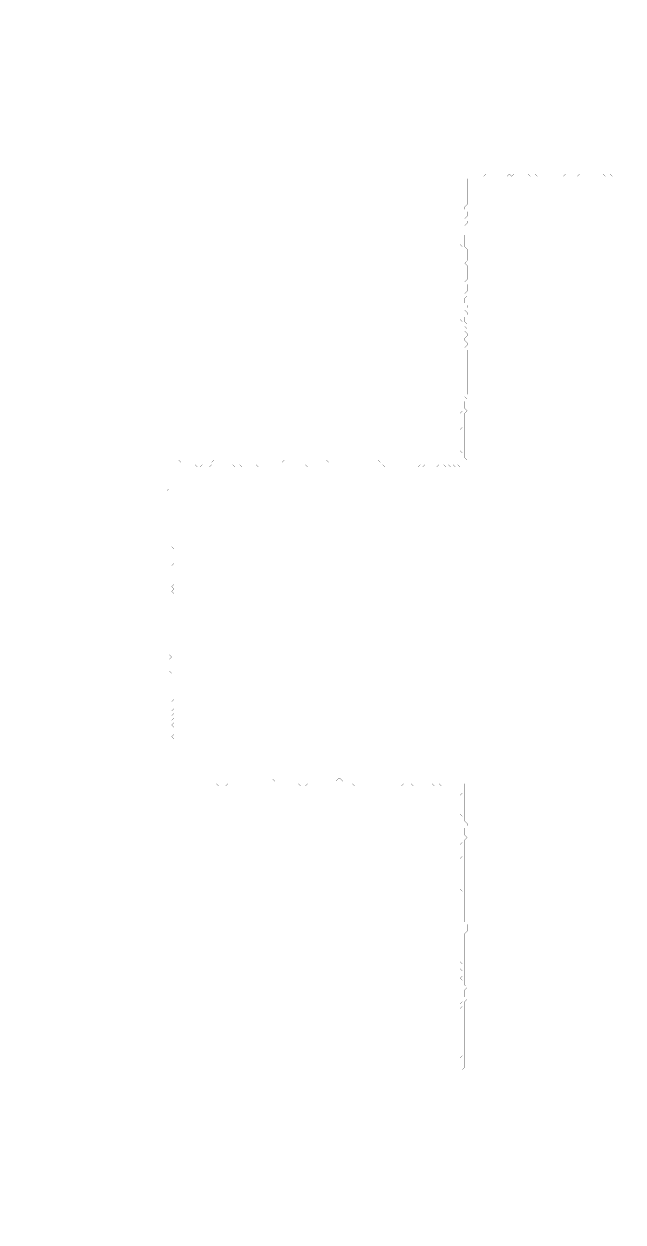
# Model space of a CAD drawing. Header units: metres. Extents: x 0 to 4912, y -4912 to 0.
# Drawn here: x 0 to 2456, y -4912 to 0 of the extents above; entities that cross this region are included whole.
import ezdxf

# ---------------------------------------------------------------- set-up
doc = ezdxf.new("R2010")
doc.units = ezdxf.units.M
doc.layers.add('conductor', color=1, linetype='Continuous')
doc.layers.add('substrate', color=5, linetype='Continuous')

msp = doc.modelspace()

# ---------------------------------------------------------------- linework, layer by layer
at = {"layer": 'conductor', "const_width": 0.5}
msp.add_lwpolyline([(2460.5, -615.1), (2450.9, -615.1), (2441.3, -615.1), (2431.7, -615.1), (2422.1, -615.1), (2412.4, -624.7), (2402.8, -615.1), (2393.2, -624.7), (2383.6, -624.7), (2374, -615.1), (2364.4, -615.1), (2354.8, -615.1), (2345.2, -615.1), (2335.6, -615.1), (2325.9, -615.1), (2316.3, -615.1), (2306.7, -615.1), (2297.1, -615.1), (2287.5, -615.1), (2277.9, -615.1), (2268.3, -624.7), (2258.7, -624.7), (2249.1, -624.7), (2239.4, -624.7), (2229.8, -624.7), (2220.2, -615.1), (2210.6, -624.7), (2201, -624.7), (2191.4, -624.7), (2181.8, -624.7), (2172.2, -624.7), (2162.5, -624.7), (2152.9, -624.7), (2143.3, -615.1), (2133.7, -615.1), (2124.1, -615.1), (2114.5, -615.1), (2104.9, -624.7), (2095.3, -615.1), (2085.7, -615.1), (2076, -624.7), (2066.4, -615.1), (2056.8, -615.1), (2047.2, -615.1), (2037.6, -615.1), (2028, -615.1), (2018.4, -615.1), (2008.8, -615.1), (1999.2, -624.7), (1989.5, -615.1), (1979.9, -624.7), (1970.3, -624.7), (1960.7, -624.7), (1951.1, -624.7), (1941.5, -624.7), (1931.9, -624.7), (1922.3, -624.7), (1912.7, -624.7), (1903, -615.1), (1893.4, -615.1), (1883.8, -624.7), (1874.2, -624.7), (1864.6, -624.7), (1855, -624.7), (1845.4, -624.7), (1835.8, -624.7), (1826.2, -634.3), (1816.5, -634.3), (1816.5, -644), (1816.5, -653.6), (1816.5, -663.2), (1816.5, -672.8), (1816.5, -682.4), (1816.5, -692), (1816.5, -701.6), (1816.5, -711.2), (1816.5, -720.8), (1816.5, -730.5), (1816.5, -740.1), (1806.9, -749.7), (1806.9, -759.3), (1816.5, -768.9), (1816.5, -778.5), (1816.5, -788.1), (1806.9, -797.7), (1816.5, -807.4), (1816.5, -817), (1806.9, -826.6), (1816.5, -836.2), (1806.9, -845.8), (1816.5, -855.4), (1806.9, -865), (1806.9, -874.6), (1806.9, -884.2), (1806.9, -893.9), (1806.9, -903.5), (1806.9, -913.1), (1816.5, -922.7), (1816.5, -932.3), (1816.5, -941.9), (1816.5, -951.5), (1816.5, -961.1), (1816.5, -970.7), (1806.9, -980.4), (1816.5, -990), (1816.5, -999.6), (1816.5, -1009.2), (1816.5, -1018.8), (1816.5, -1028.4), (1816.5, -1038), (1816.5, -1047.6), (1806.9, -1057.2), (1816.5, -1066.9), (1816.5, -1076.5), (1816.5, -1086.1), (1816.5, -1095.7), (1806.9, -1105.3), (1816.5, -1114.9), (1806.9, -1124.5), (1806.9, -1134.1), (1806.9, -1143.7), (1816.5, -1153.4), (1816.5, -1163), (1806.9, -1172.6), (1816.5, -1182.2), (1816.5, -1191.8), (1806.9, -1201.4), (1806.9, -1211), (1806.9, -1220.6), (1816.5, -1230.2), (1806.9, -1239.9), (1816.5, -1249.5), (1806.9, -1259.1), (1816.5, -1268.7), (1816.5, -1278.3), (1806.9, -1287.9), (1806.9, -1297.5), (1816.5, -1307.1), (1816.5, -1316.8), (1806.9, -1326.4), (1816.5, -1336), (1816.5, -1345.6), (1816.5, -1355.2), (1816.5, -1364.8), (1816.5, -1374.4), (1816.5, -1384), (1816.5, -1393.6), (1816.5, -1403.3), (1816.5, -1412.9), (1816.5, -1422.5), (1816.5, -1432.1), (1816.5, -1441.7), (1816.5, -1451.3), (1816.5, -1460.9), (1816.5, -1470.5), (1816.5, -1480.1), (1816.5, -1489.8), (1816.5, -1499.4), (1816.5, -1509), (1816.5, -1518.6), (1806.9, -1528.2), (1816.5, -1537.8), (1806.9, -1547.4), (1806.9, -1557), (1806.9, -1566.6), (1806.9, -1576.3), (1816.5, -1585.9), (1806.9, -1595.5), (1806.9, -1605.1), (1806.9, -1614.7), (1806.9, -1624.3), (1806.9, -1633.9), (1806.9, -1643.5), (1806.9, -1653.1), (1806.9, -1662.8), (1806.9, -1672.4), (1806.9, -1682), (1806.9, -1691.6), (1806.9, -1701.2), (1806.9, -1710.8), (1806.9, -1720.4), (1806.9, -1730), (1806.9, -1739.7), (1806.9, -1749.3), (1806.9, -1758.9), (1806.9, -1768.5), (1806.9, -1778.1), (1816.5, -1787.7), (1806.9, -1797.3), (1797.3, -1806.9), (1787.7, -1816.5), (1778.1, -1806.9), (1768.5, -1816.5), (1758.9, -1806.9), (1749.3, -1816.5), (1739.7, -1806.9), (1730, -1816.5), (1720.4, -1806.9), (1710.8, -1816.5), (1701.2, -1806.9), (1691.6, -1816.5), (1682, -1806.9), (1672.4, -1806.9), (1662.8, -1806.9), (1653.1, -1806.9), (1643.5, -1806.9), (1633.9, -1816.5), (1624.3, -1806.9), (1614.7, -1816.5), (1605.1, -1806.9), (1595.5, -1806.9), (1585.9, -1806.9), (1576.3, -1806.9), (1566.6, -1806.9), (1557, -1806.9), (1547.4, -1806.9), (1537.8, -1806.9), (1528.2, -1806.9), (1518.6, -1806.9), (1509, -1806.9), (1499.4, -1806.9), (1489.8, -1806.9), (1480.1, -1816.5), (1470.5, -1806.9), (1460.9, -1806.9), (1451.3, -1806.9), (1441.7, -1806.9), (1432.1, -1806.9), (1422.5, -1806.9), (1412.9, -1806.9), (1403.3, -1816.5), (1393.6, -1806.9), (1384, -1806.9), (1374.4, -1806.9), (1364.8, -1806.9), (1355.2, -1806.9), (1345.6, -1806.9), (1336, -1806.9), (1326.4, -1806.9), (1316.8, -1806.9), (1307.1, -1806.9), (1297.5, -1806.9), (1287.9, -1806.9), (1278.3, -1806.9), (1268.7, -1806.9), (1259.1, -1806.9), (1249.5, -1806.9), (1239.9, -1806.9), (1230.2, -1806.9), (1220.6, -1806.9), (1211, -1806.9), (1201.4, -1806.9), (1191.8, -1806.9), (1182.2, -1816.5), (1172.6, -1816.5), (1163, -1816.5), (1153.4, -1806.9), (1143.7, -1806.9), (1134.1, -1816.5), (1124.5, -1816.5), (1114.9, -1816.5), (1105.3, -1816.5), (1095.7, -1816.5), (1086.1, -1806.9), (1076.5, -1806.9), (1066.9, -1806.9), (1057.2, -1806.9), (1047.6, -1806.9), (1038, -1806.9), (1028.4, -1806.9), (1018.8, -1806.9), (1009.2, -1806.9), (999.6, -1806.9), (990, -1806.9), (980.4, -1806.9), (970.7, -1806.9), (961.1, -1816.5), (951.5, -1806.9), (941.9, -1816.5), (932.3, -1816.5), (922.7, -1816.5), (913.1, -1816.5), (903.5, -1816.5), (893.9, -1816.5), (884.2, -1806.9), (874.6, -1816.5), (865, -1816.5), (855.4, -1806.9), (845.8, -1816.5), (836.2, -1816.5), (826.6, -1816.5), (817, -1816.5), (807.4, -1816.5), (797.7, -1816.5), (788.1, -1816.5), (778.5, -1806.9), (768.9, -1806.9), (759.3, -1816.5), (749.7, -1806.9), (740.1, -1806.9), (730.5, -1806.9), (720.8, -1816.5), (711.2, -1816.5), (701.6, -1806.9), (692, -1806.9), (682.4, -1806.9), (672.8, -1806.9), (663.2, -1806.9), (653.6, -1806.9), (644, -1806.9), (634.3, -1806.9), (624.7, -1806.9), (615.1, -1806.9), (615.1, -1816.5), (605.5, -1826.2), (605.5, -1835.8), (605.5, -1845.4), (605.5, -1855), (605.5, -1864.6), (605.5, -1874.2), (605.5, -1883.8), (605.5, -1893.4), (605.5, -1903), (615.1, -1912.7), (615.1, -1922.3), (615.1, -1931.9), (615.1, -1941.5), (615.1, -1951.1), (615.1, -1960.7), (615.1, -1970.3), (615.1, -1979.9), (615.1, -1989.5), (615.1, -1999.2), (615.1, -2008.8), (615.1, -2018.4), (615.1, -2028), (615.1, -2037.6), (615.1, -2047.2), (615.1, -2056.8), (615.1, -2066.4), (615.1, -2076), (615.1, -2085.7), (615.1, -2095.3), (615.1, -2104.9), (615.1, -2114.5), (615.1, -2124.1), (615.1, -2133.7), (605.5, -2143.3), (615.1, -2152.9), (615.1, -2162.5), (605.5, -2172.2), (605.5, -2181.8), (605.5, -2191.4), (605.5, -2201), (615.1, -2210.6), (605.5, -2220.2), (615.1, -2229.8), (615.1, -2239.4), (615.1, -2249.1), (615.1, -2258.7), (615.1, -2268.3), (615.1, -2277.9), (615.1, -2287.5), (615.1, -2297.1), (605.5, -2306.7), (615.1, -2316.3), (605.5, -2325.9), (615.1, -2335.6), (615.1, -2345.2), (615.1, -2354.8), (615.1, -2364.4), (615.1, -2374), (615.1, -2383.6), (615.1, -2393.2), (615.1, -2402.8), (615.1, -2412.4), (615.1, -2422.1), (615.1, -2431.7), (615.1, -2441.3), (615.1, -2450.9), (615.1, -2460.5), (615.1, -2470.1), (615.1, -2479.7), (615.1, -2489.3), (615.1, -2498.9), (615.1, -2508.6), (615.1, -2518.2), (615.1, -2527.8), (615.1, -2537.4), (615.1, -2547), (615.1, -2556.6), (615.1, -2566.2), (615.1, -2575.8), (615.1, -2585.4), (615.1, -2595.1), (615.1, -2604.7), (615.1, -2614.3), (615.1, -2623.9), (615.1, -2633.5), (615.1, -2643.1), (615.1, -2652.7), (615.1, -2662.3), (615.1, -2671.9), (615.1, -2681.6), (615.1, -2691.2), (615.1, -2700.8), (615.1, -2710.4), (615.1, -2720), (615.1, -2729.6), (615.1, -2739.2), (615.1, -2748.8), (615.1, -2758.5), (615.1, -2768.1), (605.5, -2777.7), (605.5, -2787.3), (605.5, -2796.9), (615.1, -2806.5), (605.5, -2816.1), (615.1, -2825.7), (605.5, -2835.3), (615.1, -2845), (605.5, -2854.6), (615.1, -2864.2), (605.5, -2873.8), (615.1, -2883.4), (615.1, -2893), (615.1, -2902.6), (615.1, -2912.2), (605.5, -2921.8), (615.1, -2931.5), (615.1, -2941.1), (615.1, -2950.7), (615.1, -2960.3), (615.1, -2969.9), (615.1, -2979.5), (615.1, -2989.1), (615.1, -2998.7), (615.1, -3008.3), (615.1, -3018), (615.1, -3027.6), (615.1, -3037.2), (615.1, -3046.8), (615.1, -3056.4), (615.1, -3066), (615.1, -3075.6), (615.1, -3085.2), (615.1, -3094.8), (624.7, -3104.5), (634.3, -3104.5), (644, -3104.5), (653.6, -3104.5), (663.2, -3104.5), (672.8, -3104.5), (682.4, -3104.5), (692, -3104.5), (701.6, -3104.5), (711.2, -3104.5), (720.8, -3104.5), (730.5, -3104.5), (740.1, -3104.5), (749.7, -3104.5), (759.3, -3104.5), (768.9, -3104.5), (778.5, -3104.5), (788.1, -3104.5), (797.7, -3104.5), (807.4, -3104.5), (817, -3104.5), (826.6, -3104.5), (836.2, -3104.5), (845.8, -3104.5), (855.4, -3104.5), (865, -3104.5), (874.6, -3104.5), (884.2, -3104.5), (893.9, -3104.5), (903.5, -3104.5), (913.1, -3104.5), (922.7, -3104.5), (932.3, -3104.5), (941.9, -3104.5), (951.5, -3104.5), (961.1, -3104.5), (970.7, -3104.5), (980.4, -3104.5), (990, -3104.5), (999.6, -3104.5), (1009.2, -3104.5), (1018.8, -3094.8), (1028.4, -3104.5), (1038, -3104.5), (1047.6, -3104.5), (1057.2, -3104.5), (1066.9, -3104.5), (1076.5, -3104.5), (1086.1, -3104.5), (1095.7, -3104.5), (1105.3, -3104.5), (1114.9, -3104.5), (1124.5, -3104.5), (1134.1, -3104.5), (1143.7, -3104.5), (1153.4, -3104.5), (1163, -3104.5), (1172.6, -3104.5), (1182.2, -3104.5), (1191.8, -3104.5), (1201.4, -3104.5), (1211, -3104.5), (1220.6, -3104.5), (1230.2, -3104.5), (1239.9, -3104.5), (1249.5, -3104.5), (1259.1, -3104.5), (1268.7, -3104.5), (1278.3, -3104.5), (1287.9, -3094.8), (1297.5, -3094.8), (1307.1, -3104.5), (1316.8, -3104.5), (1326.4, -3104.5), (1336, -3104.5), (1345.6, -3104.5), (1355.2, -3104.5), (1364.8, -3104.5), (1374.4, -3104.5), (1384, -3104.5), (1393.6, -3104.5), (1403.3, -3104.5), (1412.9, -3104.5), (1422.5, -3104.5), (1432.1, -3104.5), (1441.7, -3104.5), (1451.3, -3104.5), (1460.9, -3104.5), (1470.5, -3104.5), (1480.1, -3104.5), (1489.8, -3104.5), (1499.4, -3104.5), (1509, -3104.5), (1518.6, -3104.5), (1528.2, -3104.5), (1537.8, -3104.5), (1547.4, -3104.5), (1557, -3104.5), (1566.6, -3104.5), (1576.3, -3104.5), (1585.9, -3104.5), (1595.5, -3104.5), (1605.1, -3104.5), (1614.7, -3104.5), (1624.3, -3104.5), (1633.9, -3104.5), (1643.5, -3104.5), (1653.1, -3104.5), (1662.8, -3104.5), (1672.4, -3104.5), (1682, -3104.5), (1691.6, -3104.5), (1701.2, -3104.5), (1710.8, -3104.5), (1720.4, -3104.5), (1730, -3104.5), (1739.7, -3104.5), (1749.3, -3104.5), (1758.9, -3104.5), (1768.5, -3104.5), (1778.1, -3104.5), (1787.7, -3104.5), (1797.3, -3104.5), (1806.9, -3114.1), (1806.9, -3123.7), (1806.9, -3133.3), (1806.9, -3142.9), (1806.9, -3152.5), (1806.9, -3162.1), (1806.9, -3171.7), (1806.9, -3181.3), (1806.9, -3191), (1806.9, -3200.6), (1806.9, -3210.2), (1806.9, -3219.8), (1806.9, -3229.4), (1806.9, -3239), (1806.9, -3248.6), (1806.9, -3258.2), (1806.9, -3267.9), (1816.5, -3277.5), (1816.5, -3287.1), (1806.9, -3296.7), (1806.9, -3306.3), (1806.9, -3315.9), (1806.9, -3325.5), (1816.5, -3335.1), (1806.9, -3344.7), (1806.9, -3354.4), (1806.9, -3364), (1806.9, -3373.6), (1806.9, -3383.2), (1806.9, -3392.8), (1806.9, -3402.4), (1806.9, -3412), (1806.9, -3421.6), (1806.9, -3431.2), (1806.9, -3440.9), (1806.9, -3450.5), (1806.9, -3460.1), (1806.9, -3469.7), (1806.9, -3479.3), (1806.9, -3488.9), (1806.9, -3498.5), (1806.9, -3508.1), (1806.9, -3517.7), (1806.9, -3527.4), (1806.9, -3537), (1806.9, -3546.6), (1806.9, -3556.2), (1806.9, -3565.8), (1806.9, -3575.4), (1806.9, -3585), (1806.9, -3594.6), (1806.9, -3604.2), (1806.9, -3613.9), (1806.9, -3623.5), (1806.9, -3633.1), (1806.9, -3642.7), (1806.9, -3652.3), (1806.9, -3661.9), (1806.9, -3671.5), (1806.9, -3681.1), (1816.5, -3690.8), (1816.5, -3700.4), (1816.5, -3710), (1816.5, -3719.6), (1806.9, -3729.2), (1806.9, -3738.8), (1806.9, -3748.4), (1806.9, -3758), (1806.9, -3767.6), (1806.9, -3777.3), (1806.9, -3786.9), (1806.9, -3796.5), (1806.9, -3806.1), (1806.9, -3815.7), (1806.9, -3825.3), (1806.9, -3834.9), (1806.9, -3844.5), (1806.9, -3854.1), (1806.9, -3863.8), (1806.9, -3873.4), (1806.9, -3883), (1806.9, -3892.6), (1806.9, -3902.2), (1806.9, -3911.8), (1806.9, -3921.4), (1806.9, -3931), (1806.9, -3940.6), (1816.5, -3950.3), (1806.9, -3959.9), (1806.9, -3969.5), (1806.9, -3979.1), (1806.9, -3988.7), (1816.5, -3998.3), (1806.9, -4007.9), (1806.9, -4017.5), (1806.9, -4027.1), (1806.9, -4036.8), (1806.9, -4046.4), (1806.9, -4056), (1806.9, -4065.6), (1806.9, -4075.2), (1806.9, -4084.8), (1806.9, -4094.4), (1806.9, -4104), (1806.9, -4113.6), (1806.9, -4123.3), (1806.9, -4132.9), (1806.9, -4142.5), (1806.9, -4152.1), (1806.9, -4161.7), (1806.9, -4171.3), (1806.9, -4180.9), (1806.9, -4190.5), (1806.9, -4200.2), (1806.9, -4209.8), (1806.9, -4219.4), (1806.9, -4229), (1806.9, -4238.6), (1806.9, -4248.2), (1806.9, -4257.8), (1806.9, -4267.4), (1806.9, -4277), (1797.3, -4286.7), (1806.9, -4296.3), (1816.5, -4296.3), (1826.2, -4296.3), (1835.8, -4296.3), (1845.4, -4296.3), (1855, -4296.3), (1864.6, -4296.3), (1874.2, -4296.3), (1883.8, -4296.3), (1893.4, -4296.3), (1903, -4296.3), (1912.7, -4296.3), (1922.3, -4296.3), (1931.9, -4296.3), (1941.5, -4296.3), (1951.1, -4296.3), (1960.7, -4296.3), (1970.3, -4296.3), (1979.9, -4296.3), (1989.5, -4296.3), (1999.2, -4296.3), (2008.8, -4296.3), (2018.4, -4296.3), (2028, -4296.3), (2037.6, -4296.3), (2047.2, -4296.3), (2056.8, -4296.3), (2066.4, -4296.3), (2076, -4296.3), (2085.7, -4296.3), (2095.3, -4296.3), (2104.9, -4296.3), (2114.5, -4296.3), (2124.1, -4296.3), (2133.7, -4296.3), (2143.3, -4296.3), (2152.9, -4296.3), (2162.5, -4296.3), (2172.2, -4296.3), (2181.8, -4296.3), (2191.4, -4296.3), (2201, -4296.3), (2210.6, -4296.3), (2220.2, -4296.3), (2229.8, -4296.3), (2239.4, -4296.3), (2249.1, -4296.3), (2258.7, -4296.3), (2268.3, -4296.3), (2277.9, -4296.3), (2287.5, -4296.3), (2297.1, -4296.3), (2306.7, -4296.3), (2316.3, -4296.3), (2325.9, -4296.3), (2335.6, -4296.3), (2345.2, -4296.3), (2354.8, -4296.3), (2364.4, -4296.3), (2374, -4296.3), (2383.6, -4296.3), (2393.2, -4296.3), (2402.8, -4296.3), (2412.4, -4296.3), (2422.1, -4296.3), (2431.7, -4296.3), (2441.3, -4296.3), (2450.9, -4296.3), (2460.5, -4296.3)], dxfattribs=at)
at = {"layer": 'substrate', "const_width": 0.5}
for points in [[(2460.5, 0), (2450.9, 0), (2441.3, 0), (2431.7, 0), (2422.1, 0), (2412.4, 0), (2402.8, 0), (2393.2, 0), (2383.6, 0), (2374, 0), (2364.4, 0), (2354.8, 0), (2345.2, 0), (2335.6, 0), (2325.9, 0), (2316.3, 0), (2306.7, 0), (2297.1, 0), (2287.5, 0), (2277.9, 0), (2268.3, 0), (2258.7, 0), (2249.1, 0), (2239.4, 0), (2229.8, 0), (2220.2, 0), (2210.6, 0), (2201, 0), (2191.4, 0), (2181.8, 0), (2172.2, 0), (2162.5, 0), (2152.9, 0), (2143.3, 0), (2133.7, 0), (2124.1, 0), (2114.5, 0), (2104.9, 0), (2095.3, 0), (2085.7, 0), (2076, 0), (2066.4, 0), (2056.8, 0), (2047.2, 0), (2037.6, 0), (2028, 0), (2018.4, 0), (2008.8, 0), (1999.2, 0), (1989.5, 0), (1979.9, 0), (1970.3, 0), (1960.7, 0), (1951.1, 0), (1941.5, 0), (1931.9, 0), (1922.3, 0), (1912.7, 0), (1903, 0), (1893.4, 0), (1883.8, 0), (1874.2, 0), (1864.6, 0), (1855, 0), (1845.4, 0), (1835.8, 0), (1826.2, 0), (1816.5, 0), (1806.9, 0), (1797.3, 0), (1787.7, 0), (1778.1, 0), (1768.5, 0), (1758.9, 0), (1749.3, 0), (1739.7, 0), (1730, 0), (1720.4, 0), (1710.8, 0), (1701.2, 0), (1691.6, 0), (1682, 0), (1672.4, 0), (1662.8, 0), (1653.1, 0), (1643.5, 0), (1633.9, 0), (1624.3, 0), (1614.7, 0), (1605.1, 0), (1595.5, 0), (1585.9, 0), (1576.3, 0), (1566.6, 0), (1557, 0), (1547.4, 0), (1537.8, 0), (1528.2, 0), (1518.6, 0), (1509, 0), (1499.4, 0), (1489.8, 0), (1480.1, 0), (1470.5, 0), (1460.9, 0), (1451.3, 0), (1441.7, 0), (1432.1, 0), (1422.5, 0), (1412.9, 0), (1403.3, 0), (1393.6, 0), (1384, 0), (1374.4, 0), (1364.8, 0), (1355.2, 0), (1345.6, 0), (1336, 0), (1326.4, 0), (1316.8, 0), (1307.1, 0), (1297.5, 0), (1287.9, 0), (1278.3, 0), (1268.7, 0), (1259.1, 0), (1249.5, 0), (1239.9, 0), (1230.2, 0), (1220.6, 0), (1211, 0), (1201.4, 0), (1191.8, 0), (1182.2, 0), (1172.6, 0), (1163, 0), (1153.4, 0), (1143.7, 0), (1134.1, 0), (1124.5, 0), (1114.9, 0), (1105.3, 0), (1095.7, 0), (1086.1, 0), (1076.5, 0), (1066.9, 0), (1057.2, 0), (1047.6, 0), (1038, 0), (1028.4, 0), (1018.8, 0), (1009.2, 0), (999.6, 0), (990, 0), (980.4, 0), (970.7, 0), (961.1, 0), (951.5, 0), (941.9, 0), (932.3, 0), (922.7, 0), (913.1, 0), (903.5, 0), (893.9, 0), (884.2, 0), (874.6, 0), (865, 0), (855.4, 0), (845.8, 0), (836.2, 0), (826.6, 0), (817, 0), (807.4, 0), (797.7, 0), (788.1, 0), (778.5, 0), (768.9, 0), (759.3, 0), (749.7, 0), (740.1, 0), (730.5, 0), (720.8, 0), (711.2, 0), (701.6, 0), (692, 0), (682.4, 0), (672.8, 0), (663.2, 0), (653.6, 0), (644, 0), (634.3, 0), (624.7, 0), (615.1, 0), (605.5, 0), (595.9, 0), (586.3, 0), (576.7, 0), (567.1, 0), (557.5, 0), (547.8, 0), (538.2, 0), (528.6, 0), (519, 0), (509.4, 0), (499.8, 0), (490.2, 0), (480.6, 0), (471, 0), (461.3, 0), (451.7, 0), (442.1, 0), (432.5, 0), (422.9, 0), (413.3, 0), (403.7, 0), (394.1, 0), (384.5, 0), (374.8, 0), (365.2, 0), (355.6, 0), (346, 0), (336.4, 0), (326.8, 0), (317.2, 0), (307.6, 0), (298, 0), (288.3, 0), (278.7, 0), (269.1, 0), (259.5, 0), (249.9, 0), (240.3, 0), (230.7, 0), (221.1, 0), (211.4, 0), (201.8, 0), (192.2, 0), (182.6, 0), (173, 0), (163.4, 0), (153.8, 0), (144.2, 0), (134.6, 0), (124.9, 0), (115.3, 0), (105.7, 0), (96.1, 0), (86.5, 0), (76.9, 0), (67.3, 0), (57.7, 0), (48.1, 0), (38.4, 0), (28.8, 0), (19.2, 0), (9.6, 0), (0, 0), (0, -9.6), (0, -19.2), (0, -28.8), (0, -38.4), (0, -48.1), (0, -57.7), (0, -67.3), (0, -76.9), (0, -86.5), (0, -96.1), (0, -105.7), (0, -115.3), (0, -124.9), (0, -134.6), (0, -144.2), (0, -153.8), (0, -163.4), (0, -173), (0, -182.6), (0, -192.2), (0, -201.8), (0, -211.4), (0, -221.1), (0, -230.7), (0, -240.3), (0, -249.9), (0, -259.5), (0, -269.1), (0, -278.7), (0, -288.3), (0, -298), (0, -307.6), (0, -317.2), (0, -326.8), (0, -336.4), (0, -346), (0, -355.6), (0, -365.2), (0, -374.8), (0, -384.5), (0, -394.1), (0, -403.7), (0, -413.3), (0, -422.9), (0, -432.5), (0, -442.1), (0, -451.7), (0, -461.3), (0, -471), (0, -480.6), (0, -490.2), (0, -499.8), (0, -509.4), (0, -519), (0, -528.6), (0, -538.2), (0, -547.8), (0, -557.5), (0, -567.1), (0, -576.7), (0, -586.3), (0, -595.9), (0, -605.5), (0, -615.1), (0, -624.7), (0, -634.3), (0, -644), (0, -653.6), (0, -663.2), (0, -672.8), (0, -682.4), (0, -692), (0, -701.6), (0, -711.2), (0, -720.8), (0, -730.5), (0, -740.1), (0, -749.7), (0, -759.3), (0, -768.9), (0, -778.5), (0, -788.1), (0, -797.7), (0, -807.4), (0, -817), (0, -826.6), (0, -836.2), (0, -845.8), (0, -855.4), (0, -865), (0, -874.6), (0, -884.2), (0, -893.9), (0, -903.5), (0, -913.1), (0, -922.7), (0, -932.3), (0, -941.9), (0, -951.5), (0, -961.1), (0, -970.7), (0, -980.4), (0, -990), (0, -999.6), (0, -1009.2), (0, -1018.8), (0, -1028.4), (0, -1038), (0, -1047.6), (0, -1057.2), (0, -1066.9), (0, -1076.5), (0, -1086.1), (0, -1095.7), (0, -1105.3), (0, -1114.9), (0, -1124.5), (0, -1134.1), (0, -1143.7), (0, -1153.4), (0, -1163), (0, -1172.6), (0, -1182.2), (0, -1191.8), (0, -1201.4), (0, -1211), (0, -1220.6), (0, -1230.2), (0, -1239.9), (0, -1249.5), (0, -1259.1), (0, -1268.7), (0, -1278.3), (0, -1287.9), (0, -1297.5), (0, -1307.1), (0, -1316.8), (0, -1326.4), (0, -1336), (0, -1345.6), (0, -1355.2), (0, -1364.8), (0, -1374.4), (0, -1384), (0, -1393.6), (0, -1403.3), (0, -1412.9), (0, -1422.5), (0, -1432.1), (0, -1441.7), (0, -1451.3), (0, -1460.9), (0, -1470.5), (0, -1480.1), (0, -1489.8), (0, -1499.4), (0, -1509), (0, -1518.6), (0, -1528.2), (0, -1537.8), (0, -1547.4), (0, -1557), (0, -1566.6), (0, -1576.3), (0, -1585.9), (0, -1595.5), (0, -1605.1), (0, -1614.7), (0, -1624.3), (0, -1633.9), (0, -1643.5), (0, -1653.1), (0, -1662.8), (0, -1672.4), (0, -1682), (0, -1691.6), (0, -1701.2), (0, -1710.8), (0, -1720.4), (0, -1730), (0, -1739.7), (0, -1749.3), (0, -1758.9), (0, -1768.5), (0, -1778.1), (0, -1787.7), (0, -1797.3), (0, -1806.9), (0, -1816.5), (0, -1826.2), (0, -1835.8), (0, -1845.4), (0, -1855), (0, -1864.6), (0, -1874.2), (0, -1883.8), (0, -1893.4), (0, -1903), (0, -1912.7), (0, -1922.3), (0, -1931.9), (0, -1941.5), (0, -1951.1), (0, -1960.7), (0, -1970.3), (0, -1979.9), (0, -1989.5), (0, -1999.2), (0, -2008.8), (0, -2018.4), (0, -2028), (0, -2037.6), (0, -2047.2), (0, -2056.8), (0, -2066.4), (0, -2076), (0, -2085.7), (0, -2095.3), (0, -2104.9), (0, -2114.5), (0, -2124.1), (0, -2133.7), (0, -2143.3), (0, -2152.9), (0, -2162.5), (0, -2172.2), (0, -2181.8), (0, -2191.4), (0, -2201), (0, -2210.6), (0, -2220.2), (0, -2229.8), (0, -2239.4), (0, -2249.1), (0, -2258.7), (0, -2268.3), (0, -2277.9), (0, -2287.5), (0, -2297.1), (0, -2306.7), (0, -2316.3), (0, -2325.9), (0, -2335.6), (0, -2345.2), (0, -2354.8), (0, -2364.4), (0, -2374), (0, -2383.6), (0, -2393.2), (0, -2402.8), (0, -2412.4), (0, -2422.1), (0, -2431.7), (0, -2441.3), (0, -2450.9), (0, -2460.5), (0, -2470.1), (0, -2479.7), (0, -2489.3), (0, -2498.9), (0, -2508.6), (0, -2518.2), (0, -2527.8), (0, -2537.4), (0, -2547), (0, -2556.6), (0, -2566.2), (0, -2575.8), (0, -2585.4), (0, -2595.1), (0, -2604.7), (0, -2614.3), (0, -2623.9), (0, -2633.5), (0, -2643.1), (0, -2652.7), (0, -2662.3), (0, -2671.9), (0, -2681.6), (0, -2691.2), (0, -2700.8), (0, -2710.4), (0, -2720), (0, -2729.6), (0, -2739.2), (0, -2748.8), (0, -2758.5), (0, -2768.1), (0, -2777.7), (0, -2787.3), (0, -2796.9), (0, -2806.5), (0, -2816.1), (0, -2825.7), (0, -2835.3), (0, -2845), (0, -2854.6), (0, -2864.2), (0, -2873.8), (0, -2883.4), (0, -2893), (0, -2902.6), (0, -2912.2), (0, -2921.8), (0, -2931.5), (0, -2941.1), (0, -2950.7), (0, -2960.3), (0, -2969.9), (0, -2979.5), (0, -2989.1), (0, -2998.7), (0, -3008.3), (0, -3018), (0, -3027.6), (0, -3037.2), (0, -3046.8), (0, -3056.4), (0, -3066), (0, -3075.6), (0, -3085.2), (0, -3094.8), (0, -3104.5), (0, -3114.1), (0, -3123.7), (0, -3133.3), (0, -3142.9), (0, -3152.5), (0, -3162.1), (0, -3171.7), (0, -3181.3), (0, -3191), (0, -3200.6), (0, -3210.2), (0, -3219.8), (0, -3229.4), (0, -3239), (0, -3248.6), (0, -3258.2), (0, -3267.9), (0, -3277.5), (0, -3287.1), (0, -3296.7), (0, -3306.3), (0, -3315.9), (0, -3325.5), (0, -3335.1), (0, -3344.7), (0, -3354.4), (0, -3364), (0, -3373.6), (0, -3383.2), (0, -3392.8), (0, -3402.4), (0, -3412), (0, -3421.6), (0, -3431.2), (0, -3440.9), (0, -3450.5), (0, -3460.1), (0, -3469.7), (0, -3479.3), (0, -3488.9), (0, -3498.5), (0, -3508.1), (0, -3517.7), (0, -3527.4), (0, -3537), (0, -3546.6), (0, -3556.2), (0, -3565.8), (0, -3575.4), (0, -3585), (0, -3594.6), (0, -3604.2), (0, -3613.9), (0, -3623.5), (0, -3633.1), (0, -3642.7), (0, -3652.3), (0, -3661.9), (0, -3671.5), (0, -3681.1), (0, -3690.8), (0, -3700.4), (0, -3710), (0, -3719.6), (0, -3729.2), (0, -3738.8), (0, -3748.4), (0, -3758), (0, -3767.6), (0, -3777.3), (0, -3786.9), (0, -3796.5), (0, -3806.1), (0, -3815.7), (0, -3825.3), (0, -3834.9), (0, -3844.5), (0, -3854.1), (0, -3863.8), (0, -3873.4), (0, -3883), (0, -3892.6), (0, -3902.2), (0, -3911.8), (0, -3921.4), (0, -3931), (0, -3940.6), (0, -3950.3), (0, -3959.9), (0, -3969.5), (0, -3979.1), (0, -3988.7), (0, -3998.3), (0, -4007.9), (0, -4017.5), (0, -4027.1), (0, -4036.8), (0, -4046.4), (0, -4056), (0, -4065.6), (0, -4075.2), (0, -4084.8), (0, -4094.4), (0, -4104), (0, -4113.6), (0, -4123.3), (0, -4132.9), (0, -4142.5), (0, -4152.1), (0, -4161.7), (0, -4171.3), (0, -4180.9), (0, -4190.5), (0, -4200.2), (0, -4209.8), (0, -4219.4), (0, -4229), (0, -4238.6), (0, -4248.2), (0, -4257.8), (0, -4267.4), (0, -4277), (0, -4286.7), (0, -4296.3), (0, -4305.9), (0, -4315.5), (0, -4325.1), (0, -4334.7), (0, -4344.3), (0, -4353.9), (0, -4363.5), (0, -4373.2), (0, -4382.8), (0, -4392.4), (0, -4402), (0, -4411.6), (0, -4421.2), (0, -4430.8), (0, -4440.4), (0, -4450), (0, -4459.7), (0, -4469.3), (0, -4478.9), (0, -4488.5), (0, -4498.1), (0, -4507.7), (0, -4517.3), (0, -4526.9), (0, -4536.5), (0, -4546.2), (0, -4555.8), (0, -4565.4), (0, -4575), (0, -4584.6), (0, -4594.2), (0, -4603.8), (0, -4613.4), (0, -4623), (0, -4632.7), (0, -4642.3), (0, -4651.9), (0, -4661.5), (0, -4671.1), (0, -4680.7), (0, -4690.3), (0, -4699.9), (0, -4709.6), (0, -4719.2), (0, -4728.8), (0, -4738.4), (0, -4748), (0, -4757.6), (0, -4767.2), (0, -4776.8), (0, -4786.4), (0, -4796.1), (0, -4805.7), (0, -4815.3), (0, -4824.9), (0, -4834.5), (0, -4844.1), (0, -4853.7), (0, -4863.3), (0, -4872.9), (0, -4882.6), (0, -4892.2), (0, -4901.8), (0, -4911.4), (9.6, -4911.4), (19.2, -4911.4), (28.8, -4911.4), (38.4, -4911.4), (48.1, -4911.4), (57.7, -4911.4), (67.3, -4911.4), (76.9, -4911.4), (86.5, -4911.4), (96.1, -4911.4), (105.7, -4911.4), (115.3, -4911.4), (124.9, -4911.4), (134.6, -4911.4), (144.2, -4911.4), (153.8, -4911.4), (163.4, -4911.4), (173, -4911.4), (182.6, -4911.4), (192.2, -4911.4), (201.8, -4911.4), (211.4, -4911.4), (221.1, -4911.4), (230.7, -4911.4), (240.3, -4911.4), (249.9, -4911.4), (259.5, -4911.4), (269.1, -4911.4), (278.7, -4911.4), (288.3, -4911.4), (298, -4911.4), (307.6, -4911.4), (317.2, -4911.4), (326.8, -4911.4), (336.4, -4911.4), (346, -4911.4), (355.6, -4911.4), (365.2, -4911.4), (374.8, -4911.4), (384.5, -4911.4), (394.1, -4911.4), (403.7, -4911.4), (413.3, -4911.4), (422.9, -4911.4), (432.5, -4911.4), (442.1, -4911.4), (451.7, -4911.4), (461.3, -4911.4), (471, -4911.4), (480.6, -4911.4), (490.2, -4911.4), (499.8, -4911.4), (509.4, -4911.4), (519, -4911.4), (528.6, -4911.4), (538.2, -4911.4), (547.8, -4911.4), (557.5, -4911.4), (567.1, -4911.4), (576.7, -4911.4), (586.3, -4911.4), (595.9, -4911.4), (605.5, -4911.4), (615.1, -4911.4), (624.7, -4911.4), (634.3, -4911.4), (644, -4911.4), (653.6, -4911.4), (663.2, -4911.4), (672.8, -4911.4), (682.4, -4911.4), (692, -4911.4), (701.6, -4911.4), (711.2, -4911.4), (720.8, -4911.4), (730.5, -4911.4), (740.1, -4911.4), (749.7, -4911.4), (759.3, -4911.4), (768.9, -4911.4), (778.5, -4911.4), (788.1, -4911.4), (797.7, -4911.4), (807.4, -4911.4), (817, -4911.4), (826.6, -4911.4), (836.2, -4911.4), (845.8, -4911.4), (855.4, -4911.4), (865, -4911.4), (874.6, -4911.4), (884.2, -4911.4), (893.9, -4911.4), (903.5, -4911.4), (913.1, -4911.4), (922.7, -4911.4), (932.3, -4911.4), (941.9, -4911.4), (951.5, -4911.4), (961.1, -4911.4), (970.7, -4911.4), (980.4, -4911.4), (990, -4911.4), (999.6, -4911.4), (1009.2, -4911.4), (1018.8, -4911.4), (1028.4, -4911.4), (1038, -4911.4), (1047.6, -4911.4), (1057.2, -4911.4), (1066.9, -4911.4), (1076.5, -4911.4), (1086.1, -4911.4), (1095.7, -4911.4), (1105.3, -4911.4), (1114.9, -4911.4), (1124.5, -4911.4), (1134.1, -4911.4), (1143.7, -4911.4), (1153.4, -4911.4), (1163, -4911.4), (1172.6, -4911.4), (1182.2, -4911.4), (1191.8, -4911.4), (1201.4, -4911.4), (1211, -4911.4), (1220.6, -4911.4), (1230.2, -4911.4), (1239.9, -4911.4), (1249.5, -4911.4), (1259.1, -4911.4), (1268.7, -4911.4), (1278.3, -4911.4), (1287.9, -4911.4), (1297.5, -4911.4), (1307.1, -4911.4), (1316.8, -4911.4), (1326.4, -4911.4), (1336, -4911.4), (1345.6, -4911.4), (1355.2, -4911.4), (1364.8, -4911.4), (1374.4, -4911.4), (1384, -4911.4), (1393.6, -4911.4), (1403.3, -4911.4), (1412.9, -4911.4), (1422.5, -4911.4), (1432.1, -4911.4), (1441.7, -4911.4), (1451.3, -4911.4), (1460.9, -4911.4), (1470.5, -4911.4), (1480.1, -4911.4), (1489.8, -4911.4), (1499.4, -4911.4), (1509, -4911.4), (1518.6, -4911.4), (1528.2, -4911.4), (1537.8, -4911.4), (1547.4, -4911.4), (1557, -4911.4), (1566.6, -4911.4), (1576.3, -4911.4), (1585.9, -4911.4), (1595.5, -4911.4), (1605.1, -4911.4), (1614.7, -4911.4), (1624.3, -4911.4), (1633.9, -4911.4), (1643.5, -4911.4), (1653.1, -4911.4), (1662.8, -4911.4), (1672.4, -4911.4), (1682, -4911.4), (1691.6, -4911.4), (1701.2, -4911.4), (1710.8, -4911.4), (1720.4, -4911.4), (1730, -4911.4), (1739.7, -4911.4), (1749.3, -4911.4), (1758.9, -4911.4), (1768.5, -4911.4), (1778.1, -4911.4), (1787.7, -4911.4), (1797.3, -4911.4), (1806.9, -4911.4), (1816.5, -4911.4), (1826.2, -4911.4), (1835.8, -4911.4), (1845.4, -4911.4), (1855, -4911.4), (1864.6, -4911.4), (1874.2, -4911.4), (1883.8, -4911.4), (1893.4, -4911.4), (1903, -4911.4), (1912.7, -4911.4), (1922.3, -4911.4), (1931.9, -4911.4), (1941.5, -4911.4), (1951.1, -4911.4), (1960.7, -4911.4), (1970.3, -4911.4), (1979.9, -4911.4), (1989.5, -4911.4), (1999.2, -4911.4), (2008.8, -4911.4), (2018.4, -4911.4), (2028, -4911.4), (2037.6, -4911.4), (2047.2, -4911.4), (2056.8, -4911.4), (2066.4, -4911.4), (2076, -4911.4), (2085.7, -4911.4), (2095.3, -4911.4), (2104.9, -4911.4), (2114.5, -4911.4), (2124.1, -4911.4), (2133.7, -4911.4), (2143.3, -4911.4), (2152.9, -4911.4), (2162.5, -4911.4), (2172.2, -4911.4), (2181.8, -4911.4), (2191.4, -4911.4), (2201, -4911.4), (2210.6, -4911.4), (2220.2, -4911.4), (2229.8, -4911.4), (2239.4, -4911.4), (2249.1, -4911.4), (2258.7, -4911.4), (2268.3, -4911.4), (2277.9, -4911.4), (2287.5, -4911.4), (2297.1, -4911.4), (2306.7, -4911.4), (2316.3, -4911.4), (2325.9, -4911.4), (2335.6, -4911.4), (2345.2, -4911.4), (2354.8, -4911.4), (2364.4, -4911.4), (2374, -4911.4), (2383.6, -4911.4), (2393.2, -4911.4), (2402.8, -4911.4), (2412.4, -4911.4), (2422.1, -4911.4), (2431.7, -4911.4), (2441.3, -4911.4), (2450.9, -4911.4), (2460.5, -4911.4)], [(2460.5, -4315.5), (2450.9, -4315.5), (2441.3, -4315.5), (2431.7, -4315.5), (2422.1, -4315.5), (2412.4, -4315.5), (2402.8, -4315.5), (2393.2, -4315.5), (2383.6, -4315.5), (2374, -4315.5), (2364.4, -4315.5), (2354.8, -4315.5), (2345.2, -4315.5), (2335.6, -4315.5), (2325.9, -4315.5), (2316.3, -4315.5), (2306.7, -4315.5), (2297.1, -4315.5), (2287.5, -4315.5), (2277.9, -4315.5), (2268.3, -4315.5), (2258.7, -4315.5), (2249.1, -4315.5), (2239.4, -4315.5), (2229.8, -4315.5), (2220.2, -4315.5), (2210.6, -4315.5), (2201, -4315.5), (2191.4, -4315.5), (2181.8, -4315.5), (2172.2, -4315.5), (2162.5, -4315.5), (2152.9, -4315.5), (2143.3, -4315.5), (2133.7, -4315.5), (2124.1, -4315.5), (2114.5, -4315.5), (2104.9, -4315.5), (2095.3, -4315.5), (2085.7, -4315.5), (2076, -4315.5), (2066.4, -4315.5), (2056.8, -4315.5), (2047.2, -4315.5), (2037.6, -4315.5), (2028, -4315.5), (2018.4, -4315.5), (2008.8, -4315.5), (1999.2, -4315.5), (1989.5, -4315.5), (1979.9, -4315.5), (1970.3, -4315.5), (1960.7, -4315.5), (1951.1, -4315.5), (1941.5, -4315.5), (1931.9, -4315.5), (1922.3, -4315.5), (1912.7, -4315.5), (1903, -4315.5), (1893.4, -4315.5), (1883.8, -4315.5), (1874.2, -4315.5), (1864.6, -4315.5), (1855, -4315.5), (1845.4, -4315.5), (1835.8, -4315.5), (1826.2, -4315.5), (1816.5, -4315.5), (1806.9, -4315.5), (1797.3, -4305.9), (1787.7, -4296.3), (1787.7, -4286.7), (1787.7, -4277), (1787.7, -4267.4), (1787.7, -4257.8), (1787.7, -4248.2), (1787.7, -4238.6), (1797.3, -4229), (1787.7, -4219.4), (1787.7, -4209.8), (1787.7, -4200.2), (1787.7, -4190.5), (1787.7, -4180.9), (1787.7, -4171.3), (1787.7, -4161.7), (1787.7, -4152.1), (1787.7, -4142.5), (1787.7, -4132.9), (1787.7, -4123.3), (1787.7, -4113.6), (1787.7, -4104), (1787.7, -4094.4), (1787.7, -4084.8), (1787.7, -4075.2), (1787.7, -4065.6), (1787.7, -4056), (1797.3, -4046.4), (1787.7, -4036.8), (1797.3, -4027.1), (1787.7, -4017.5), (1797.3, -4007.9), (1797.3, -3998.3), (1797.3, -3988.7), (1797.3, -3979.1), (1797.3, -3969.5), (1797.3, -3959.9), (1797.3, -3950.3), (1797.3, -3940.6), (1797.3, -3931), (1797.3, -3921.4), (1787.7, -3911.8), (1797.3, -3902.2), (1797.3, -3892.6), (1797.3, -3883), (1787.7, -3873.4), (1797.3, -3863.8), (1797.3, -3854.1), (1787.7, -3844.5), (1787.7, -3834.9), (1787.7, -3825.3), (1787.7, -3815.7), (1787.7, -3806.1), (1787.7, -3796.5), (1787.7, -3786.9), (1797.3, -3777.3), (1797.3, -3767.6), (1797.3, -3758), (1797.3, -3748.4), (1797.3, -3738.8), (1797.3, -3729.2), (1797.3, -3719.6), (1797.3, -3710), (1787.7, -3700.4), (1787.7, -3690.8), (1787.7, -3681.1), (1787.7, -3671.5), (1787.7, -3661.9), (1787.7, -3652.3), (1787.7, -3642.7), (1787.7, -3633.1), (1787.7, -3623.5), (1787.7, -3613.9), (1787.7, -3604.2), (1787.7, -3594.6), (1797.3, -3585), (1797.3, -3575.4), (1797.3, -3565.8), (1797.3, -3556.2), (1787.7, -3546.6), (1787.7, -3537), (1787.7, -3527.4), (1787.7, -3517.7), (1787.7, -3508.1), (1787.7, -3498.5), (1787.7, -3488.9), (1787.7, -3479.3), (1787.7, -3469.7), (1787.7, -3460.1), (1787.7, -3450.5), (1787.7, -3440.9), (1787.7, -3431.2), (1787.7, -3421.6), (1797.3, -3412), (1787.7, -3402.4), (1787.7, -3392.8), (1787.7, -3383.2), (1787.7, -3373.6), (1787.7, -3364), (1797.3, -3354.4), (1797.3, -3344.7), (1797.3, -3335.1), (1797.3, -3325.5), (1797.3, -3315.9), (1797.3, -3306.3), (1797.3, -3296.7), (1797.3, -3287.1), (1797.3, -3277.5), (1797.3, -3267.9), (1797.3, -3258.2), (1797.3, -3248.6), (1787.7, -3239), (1787.7, -3229.4), (1787.7, -3219.8), (1787.7, -3210.2), (1787.7, -3200.6), (1787.7, -3191), (1787.7, -3181.3), (1787.7, -3171.7), (1787.7, -3162.1), (1797.3, -3152.5), (1797.3, -3142.9), (1797.3, -3133.3), (1787.7, -3123.7), (1778.1, -3123.7), (1768.5, -3123.7), (1758.9, -3123.7), (1749.3, -3123.7), (1739.7, -3123.7), (1730, -3123.7), (1720.4, -3123.7), (1710.8, -3123.7), (1701.2, -3114.1), (1691.6, -3114.1), (1682, -3123.7), (1672.4, -3114.1), (1662.8, -3114.1), (1653.1, -3114.1), (1643.5, -3123.7), (1633.9, -3123.7), (1624.3, -3123.7), (1614.7, -3123.7), (1605.1, -3123.7), (1595.5, -3123.7), (1585.9, -3114.1), (1576.3, -3123.7), (1566.6, -3123.7), (1557, -3114.1), (1547.4, -3123.7), (1537.8, -3123.7), (1528.2, -3114.1), (1518.6, -3114.1), (1509, -3114.1), (1499.4, -3114.1), (1489.8, -3114.1), (1480.1, -3114.1), (1470.5, -3114.1), (1460.9, -3114.1), (1451.3, -3114.1), (1441.7, -3114.1), (1432.1, -3114.1), (1422.5, -3114.1), (1412.9, -3114.1), (1403.3, -3114.1), (1393.6, -3114.1), (1384, -3114.1), (1374.4, -3114.1), (1364.8, -3114.1), (1355.2, -3123.7), (1345.6, -3114.1), (1336, -3114.1), (1326.4, -3114.1), (1316.8, -3114.1), (1307.1, -3114.1), (1297.5, -3114.1), (1287.9, -3114.1), (1278.3, -3114.1), (1268.7, -3114.1), (1259.1, -3114.1), (1249.5, -3114.1), (1239.9, -3114.1), (1230.2, -3114.1), (1220.6, -3114.1), (1211, -3114.1), (1201.4, -3114.1), (1191.8, -3114.1), (1182.2, -3114.1), (1172.6, -3114.1), (1163, -3114.1), (1153.4, -3123.7), (1143.7, -3123.7), (1134.1, -3123.7), (1124.5, -3114.1), (1114.9, -3114.1), (1105.3, -3114.1), (1095.7, -3114.1), (1086.1, -3114.1), (1076.5, -3114.1), (1066.9, -3114.1), (1057.2, -3114.1), (1047.6, -3114.1), (1038, -3114.1), (1028.4, -3114.1), (1018.8, -3114.1), (1009.2, -3114.1), (999.6, -3114.1), (990, -3114.1), (980.4, -3114.1), (970.7, -3114.1), (961.1, -3114.1), (951.5, -3114.1), (941.9, -3114.1), (932.3, -3114.1), (922.7, -3114.1), (913.1, -3114.1), (903.5, -3114.1), (893.9, -3114.1), (884.2, -3114.1), (874.6, -3114.1), (865, -3114.1), (855.4, -3114.1), (845.8, -3114.1), (836.2, -3114.1), (826.6, -3123.7), (817, -3123.7), (807.4, -3123.7), (797.7, -3123.7), (788.1, -3114.1), (778.5, -3114.1), (768.9, -3114.1), (759.3, -3114.1), (749.7, -3114.1), (740.1, -3114.1), (730.5, -3114.1), (720.8, -3114.1), (711.2, -3114.1), (701.6, -3114.1), (692, -3114.1), (682.4, -3114.1), (672.8, -3114.1), (663.2, -3114.1), (653.6, -3114.1), (644, -3114.1), (634.3, -3114.1), (624.7, -3114.1), (615.1, -3114.1), (605.5, -3104.5), (605.5, -3094.8), (595.9, -3085.2), (595.9, -3075.6), (595.9, -3066), (595.9, -3056.4), (595.9, -3046.8), (595.9, -3037.2), (595.9, -3027.6), (595.9, -3018), (595.9, -3008.3), (595.9, -2998.7), (595.9, -2989.1), (595.9, -2979.5), (595.9, -2969.9), (595.9, -2960.3), (595.9, -2950.7), (595.9, -2941.1), (595.9, -2931.5), (595.9, -2921.8), (595.9, -2912.2), (595.9, -2902.6), (595.9, -2893), (595.9, -2883.4), (595.9, -2873.8), (595.9, -2864.2), (595.9, -2854.6), (595.9, -2845), (595.9, -2835.3), (595.9, -2825.7), (595.9, -2816.1), (595.9, -2806.5), (595.9, -2796.9), (595.9, -2787.3), (595.9, -2777.7), (595.9, -2768.1), (595.9, -2758.5), (595.9, -2748.8), (595.9, -2739.2), (595.9, -2729.6), (595.9, -2720), (595.9, -2710.4), (595.9, -2700.8), (595.9, -2691.2), (595.9, -2681.6), (605.5, -2671.9), (605.5, -2662.3), (595.9, -2652.7), (595.9, -2643.1), (595.9, -2633.5), (595.9, -2623.9), (595.9, -2614.3), (595.9, -2604.7), (605.5, -2595.1), (595.9, -2585.4), (595.9, -2575.8), (595.9, -2566.2), (595.9, -2556.6), (595.9, -2547), (595.9, -2537.4), (595.9, -2527.8), (595.9, -2518.2), (595.9, -2508.6), (595.9, -2498.9), (595.9, -2489.3), (595.9, -2479.7), (595.9, -2470.1), (595.9, -2460.5), (595.9, -2450.9), (595.9, -2441.3), (595.9, -2431.7), (595.9, -2422.1), (595.9, -2412.4), (595.9, -2402.8), (595.9, -2393.2), (595.9, -2383.6), (595.9, -2374), (595.9, -2364.4), (595.9, -2354.8), (595.9, -2345.2), (595.9, -2335.6), (595.9, -2325.9), (595.9, -2316.3), (595.9, -2306.7), (595.9, -2297.1), (595.9, -2287.5), (595.9, -2277.9), (595.9, -2268.3), (595.9, -2258.7), (595.9, -2249.1), (595.9, -2239.4), (595.9, -2229.8), (595.9, -2220.2), (595.9, -2210.6), (595.9, -2201), (595.9, -2191.4), (595.9, -2181.8), (595.9, -2172.2), (595.9, -2162.5), (595.9, -2152.9), (595.9, -2143.3), (595.9, -2133.7), (595.9, -2124.1), (595.9, -2114.5), (595.9, -2104.9), (595.9, -2095.3), (595.9, -2085.7), (595.9, -2076), (595.9, -2066.4), (595.9, -2056.8), (595.9, -2047.2), (595.9, -2037.6), (595.9, -2028), (595.9, -2018.4), (595.9, -2008.8), (595.9, -1999.2), (595.9, -1989.5), (595.9, -1979.9), (595.9, -1970.3), (595.9, -1960.7), (595.9, -1951.1), (595.9, -1941.5), (595.9, -1931.9), (595.9, -1922.3), (586.3, -1912.7), (595.9, -1903), (586.3, -1893.4), (586.3, -1883.8), (586.3, -1874.2), (586.3, -1864.6), (586.3, -1855), (586.3, -1845.4), (586.3, -1835.8), (586.3, -1826.2), (595.9, -1816.5), (595.9, -1806.9), (605.5, -1797.3), (615.1, -1797.3), (624.7, -1787.7), (634.3, -1787.7), (644, -1797.3), (653.6, -1797.3), (663.2, -1797.3), (672.8, -1797.3), (682.4, -1797.3), (692, -1797.3), (701.6, -1797.3), (711.2, -1797.3), (720.8, -1797.3), (730.5, -1797.3), (740.1, -1797.3), (749.7, -1797.3), (759.3, -1797.3), (768.9, -1797.3), (778.5, -1787.7), (788.1, -1797.3), (797.7, -1797.3), (807.4, -1797.3), (817, -1797.3), (826.6, -1797.3), (836.2, -1797.3), (845.8, -1797.3), (855.4, -1797.3), (865, -1797.3), (874.6, -1797.3), (884.2, -1797.3), (893.9, -1797.3), (903.5, -1797.3), (913.1, -1797.3), (922.7, -1797.3), (932.3, -1797.3), (941.9, -1797.3), (951.5, -1797.3), (961.1, -1797.3), (970.7, -1797.3), (980.4, -1797.3), (990, -1797.3), (999.6, -1797.3), (1009.2, -1797.3), (1018.8, -1797.3), (1028.4, -1797.3), (1038, -1797.3), (1047.6, -1797.3), (1057.2, -1797.3), (1066.9, -1787.7), (1076.5, -1797.3), (1086.1, -1797.3), (1095.7, -1797.3), (1105.3, -1797.3), (1114.9, -1797.3), (1124.5, -1797.3), (1134.1, -1797.3), (1143.7, -1797.3), (1153.4, -1797.3), (1163, -1797.3), (1172.6, -1797.3), (1182.2, -1797.3), (1191.8, -1797.3), (1201.4, -1797.3), (1211, -1797.3), (1220.6, -1787.7), (1230.2, -1787.7), (1239.9, -1787.7), (1249.5, -1797.3), (1259.1, -1797.3), (1268.7, -1797.3), (1278.3, -1797.3), (1287.9, -1797.3), (1297.5, -1797.3), (1307.1, -1797.3), (1316.8, -1797.3), (1326.4, -1797.3), (1336, -1797.3), (1345.6, -1797.3), (1355.2, -1797.3), (1364.8, -1797.3), (1374.4, -1797.3), (1384, -1797.3), (1393.6, -1797.3), (1403.3, -1797.3), (1412.9, -1797.3), (1422.5, -1797.3), (1432.1, -1787.7), (1441.7, -1787.7), (1451.3, -1787.7), (1460.9, -1797.3), (1470.5, -1797.3), (1480.1, -1797.3), (1489.8, -1797.3), (1499.4, -1797.3), (1509, -1797.3), (1518.6, -1787.7), (1528.2, -1787.7), (1537.8, -1787.7), (1547.4, -1787.7), (1557, -1787.7), (1566.6, -1787.7), (1576.3, -1787.7), (1585.9, -1787.7), (1595.5, -1797.3), (1605.1, -1797.3), (1614.7, -1797.3), (1624.3, -1797.3), (1633.9, -1797.3), (1643.5, -1797.3), (1653.1, -1797.3), (1662.8, -1797.3), (1672.4, -1797.3), (1682, -1797.3), (1691.6, -1797.3), (1701.2, -1797.3), (1710.8, -1797.3), (1720.4, -1797.3), (1730, -1797.3), (1739.7, -1797.3), (1749.3, -1797.3), (1758.9, -1797.3), (1768.5, -1797.3), (1778.1, -1797.3), (1787.7, -1797.3), (1797.3, -1787.7), (1797.3, -1778.1), (1797.3, -1768.5), (1797.3, -1758.9), (1787.7, -1749.3), (1787.7, -1739.7), (1787.7, -1730), (1787.7, -1720.4), (1787.7, -1710.8), (1787.7, -1701.2), (1787.7, -1691.6), (1787.7, -1682), (1787.7, -1672.4), (1787.7, -1662.8), (1797.3, -1653.1), (1797.3, -1643.5), (1787.7, -1633.9), (1787.7, -1624.3), (1787.7, -1614.7), (1787.7, -1605.1), (1787.7, -1595.5), (1797.3, -1585.9), (1797.3, -1576.3), (1797.3, -1566.6), (1797.3, -1557), (1797.3, -1547.4), (1797.3, -1537.8), (1797.3, -1528.2), (1797.3, -1518.6), (1797.3, -1509), (1797.3, -1499.4), (1797.3, -1489.8), (1797.3, -1480.1), (1797.3, -1470.5), (1806.9, -1460.9), (1797.3, -1451.3), (1806.9, -1441.7), (1797.3, -1432.1), (1806.9, -1422.5), (1797.3, -1412.9), (1797.3, -1403.3), (1797.3, -1393.6), (1797.3, -1384), (1797.3, -1374.4), (1797.3, -1364.8), (1797.3, -1355.2), (1797.3, -1345.6), (1797.3, -1336), (1797.3, -1326.4), (1797.3, -1316.8), (1797.3, -1307.1), (1797.3, -1297.5), (1797.3, -1287.9), (1797.3, -1278.3), (1797.3, -1268.7), (1797.3, -1259.1), (1797.3, -1249.5), (1797.3, -1239.9), (1797.3, -1230.2), (1797.3, -1220.6), (1787.7, -1211), (1797.3, -1201.4), (1797.3, -1191.8), (1797.3, -1182.2), (1797.3, -1172.6), (1797.3, -1163), (1797.3, -1153.4), (1797.3, -1143.7), (1797.3, -1134.1), (1797.3, -1124.5), (1797.3, -1114.9), (1797.3, -1105.3), (1797.3, -1095.7), (1797.3, -1086.1), (1797.3, -1076.5), (1797.3, -1066.9), (1797.3, -1057.2), (1797.3, -1047.6), (1797.3, -1038), (1797.3, -1028.4), (1797.3, -1018.8), (1797.3, -1009.2), (1797.3, -999.6), (1797.3, -990), (1797.3, -980.4), (1797.3, -970.7), (1797.3, -961.1), (1797.3, -951.5), (1797.3, -941.9), (1797.3, -932.3), (1797.3, -922.7), (1797.3, -913.1), (1787.7, -903.5), (1797.3, -893.9), (1797.3, -884.2), (1797.3, -874.6), (1797.3, -865), (1797.3, -855.4), (1797.3, -845.8), (1797.3, -836.2), (1797.3, -826.6), (1797.3, -817), (1797.3, -807.4), (1797.3, -797.7), (1797.3, -788.1), (1797.3, -778.5), (1797.3, -768.9), (1797.3, -759.3), (1797.3, -749.7), (1797.3, -740.1), (1797.3, -730.5), (1797.3, -720.8), (1797.3, -711.2), (1797.3, -701.6), (1797.3, -692), (1797.3, -682.4), (1797.3, -672.8), (1797.3, -663.2), (1797.3, -653.6), (1797.3, -644), (1797.3, -634.3), (1806.9, -624.7), (1816.5, -615.1), (1826.2, -605.5), (1835.8, -605.5), (1845.4, -605.5), (1855, -605.5), (1864.6, -605.5), (1874.2, -605.5), (1883.8, -605.5), (1893.4, -605.5), (1903, -605.5), (1912.7, -605.5), (1922.3, -605.5), (1931.9, -605.5), (1941.5, -605.5), (1951.1, -605.5), (1960.7, -605.5), (1970.3, -605.5), (1979.9, -605.5), (1989.5, -605.5), (1999.2, -605.5), (2008.8, -605.5), (2018.4, -605.5), (2028, -605.5), (2037.6, -605.5), (2047.2, -605.5), (2056.8, -605.5), (2066.4, -605.5), (2076, -605.5), (2085.7, -605.5), (2095.3, -605.5), (2104.9, -605.5), (2114.5, -605.5), (2124.1, -605.5), (2133.7, -605.5), (2143.3, -605.5), (2152.9, -605.5), (2162.5, -605.5), (2172.2, -605.5), (2181.8, -605.5), (2191.4, -605.5), (2201, -605.5), (2210.6, -605.5), (2220.2, -605.5), (2229.8, -605.5), (2239.4, -605.5), (2249.1, -605.5), (2258.7, -605.5), (2268.3, -605.5), (2277.9, -605.5), (2287.5, -605.5), (2297.1, -605.5), (2306.7, -605.5), (2316.3, -605.5), (2325.9, -605.5), (2335.6, -605.5), (2345.2, -605.5), (2354.8, -605.5), (2364.4, -605.5), (2374, -605.5), (2383.6, -605.5), (2393.2, -605.5), (2402.8, -605.5), (2412.4, -605.5), (2422.1, -605.5), (2431.7, -605.5), (2441.3, -605.5), (2450.9, -605.5), (2460.5, -605.5)]]:
    msp.add_lwpolyline(points, dxfattribs=at)

doc.saveas('drawing.dxf')
